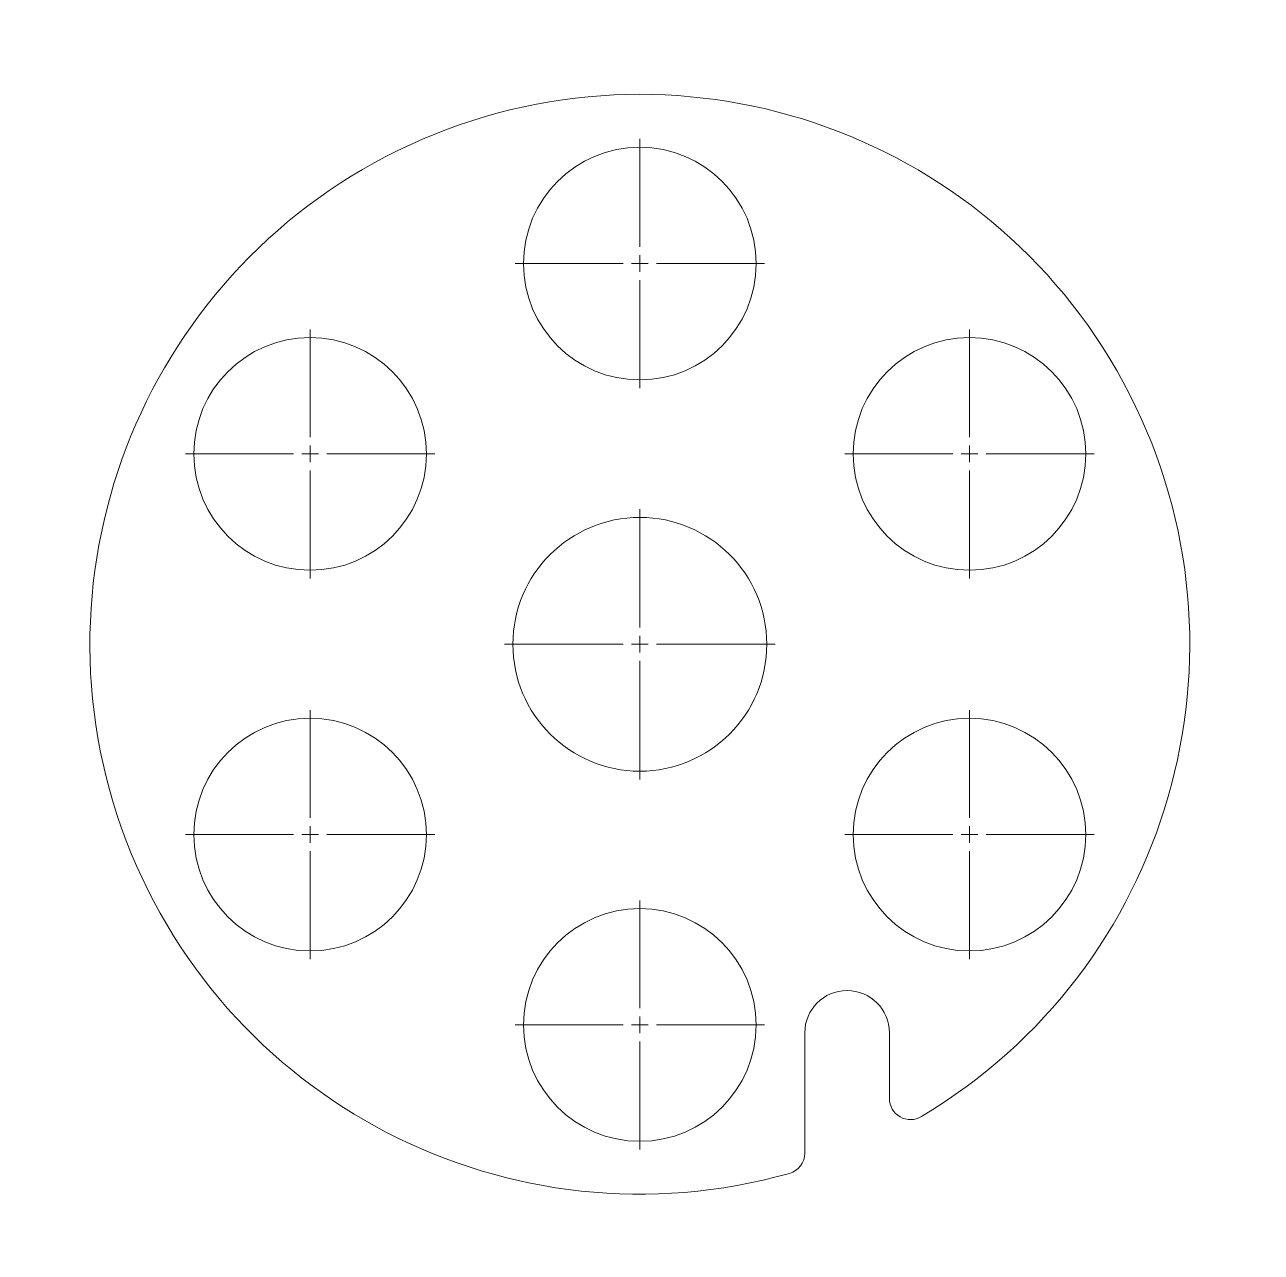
# Model space of a CAD drawing. Header units: inches. Extents: x 23.4 to 38, y 14.1 to 28.7.
import ezdxf

# ---------------------------------------------------------------- set-up
doc = ezdxf.new("R2010")
doc.units = ezdxf.units.IN
doc.header["$MEASUREMENT"] = 0

# ---------------------------------------------------------------- blocks, each defined once
blk = doc.blocks.new('SW_CENTERMARKSYMBOL_0')
at = {"color": 0, "linetype": 'Continuous', "lineweight": 0}
for p, q in [((0, 0.197), (0, 1.598)), ((-0.197, 0), (-1.598, 0)), ((0, 0), (-0.098, 0)), ((0, 0), (0, 0.098)), ((0, 0), (0, -0.098)), ((0, 0), (0.098, 0)), ((0.197, 0), (1.598, 0)), ((0, -0.197), (0, -1.598))]:
    blk.add_line(p, q, dxfattribs=at)
blk = doc.blocks.new('SW_CENTERMARKSYMBOL_1')
at = {"color": 0, "linetype": 'Continuous', "lineweight": 0}
for p, q in [((0, 0.197), (0, 1.473)), ((-0.197, 0), (-1.473, 0)), ((0, 0), (-0.098, 0)), ((0, 0), (0, 0.098)), ((0, 0), (0, -0.098)), ((0, 0), (0.098, 0)), ((0.197, 0), (1.473, 0)), ((0, -0.197), (0, -1.473))]:
    blk.add_line(p, q, dxfattribs=at)
blk = doc.blocks.new('SW_CENTERMARKSYMBOL_2')
at = {"color": 0, "linetype": 'Continuous', "lineweight": 0}
for p, q in [((0, 0.197), (0, 1.473)), ((-0.197, 0), (-1.473, 0)), ((0, 0), (-0.098, 0)), ((0, 0), (0, 0.098)), ((0, 0), (0, -0.098)), ((0, 0), (0.098, 0)), ((0.197, 0), (1.473, 0)), ((0, -0.197), (0, -1.473))]:
    blk.add_line(p, q, dxfattribs=at)
blk = doc.blocks.new('SW_CENTERMARKSYMBOL_3')
at = {"color": 0, "linetype": 'Continuous', "lineweight": 0}
for p, q in [((0, 0.197), (0, 1.473)), ((-0.197, 0), (-1.473, 0)), ((0, 0), (-0.098, 0)), ((0, 0), (0, 0.098)), ((0, 0), (0, -0.098)), ((0, 0), (0.098, 0)), ((0.197, 0), (1.473, 0)), ((0, -0.197), (0, -1.473))]:
    blk.add_line(p, q, dxfattribs=at)
blk = doc.blocks.new('SW_CENTERMARKSYMBOL_4')
at = {"color": 0, "linetype": 'Continuous', "lineweight": 0}
for p, q in [((0, 0.197), (0, 1.473)), ((-0.197, 0), (-1.473, 0)), ((0, 0), (-0.098, 0)), ((0, 0), (0, 0.098)), ((0, 0), (0, -0.098)), ((0, 0), (0.098, 0)), ((0.197, 0), (1.473, 0)), ((0, -0.197), (0, -1.473))]:
    blk.add_line(p, q, dxfattribs=at)
blk = doc.blocks.new('SW_CENTERMARKSYMBOL_5')
at = {"color": 0, "linetype": 'Continuous', "lineweight": 0}
for p, q in [((0, 0.197), (0, 1.473)), ((-0.197, 0), (-1.473, 0)), ((0, 0), (-0.098, 0)), ((0, 0), (0, 0.098)), ((0, 0), (0, -0.098)), ((0, 0), (0.098, 0)), ((0.197, 0), (1.473, 0)), ((0, -0.197), (0, -1.473))]:
    blk.add_line(p, q, dxfattribs=at)
blk = doc.blocks.new('SW_CENTERMARKSYMBOL_6')
at = {"color": 0, "linetype": 'Continuous', "lineweight": 0}
for p, q in [((0, 0.197), (0, 1.473)), ((-0.197, 0), (-1.473, 0)), ((0, 0), (-0.098, 0)), ((0, 0), (0, 0.098)), ((0, 0), (0, -0.098)), ((0, 0), (0.098, 0)), ((0.197, 0), (1.473, 0)), ((0, -0.197), (0, -1.473))]:
    blk.add_line(p, q, dxfattribs=at)
blk = doc.blocks.new('1683-16-3100-(Lexan Seal)-FSAHNC')
at = {"color": 7, "linetype": 'Continuous', "lineweight": 15}
for p, q in [((26.913, 12.426), (26.913, 11.004)), ((27.913, 11.65), (27.913, 12.426))]:
    blk.add_line(p, q, dxfattribs=at)
for centre, radius in [((24.963, 21.519), 1.375), ((21.065, 19.269), 1.375), ((28.86, 19.269), 1.375), ((24.963, 17.019), 1.5), ((21.065, 14.769), 1.375), ((28.86, 14.769), 1.375), ((24.963, 12.519), 1.375)]:
    blk.add_circle(centre, radius, dxfattribs=at)
for centre, radius, start, end in [((24.963, 17.019), 6.5, 300.7971, 285.7833), ((27.413, 12.426), 0.5, 0, 180), ((28.163, 11.65), 0.25, 180, 300.7971), ((26.663, 11.004), 0.25, 285.7833, 0)]:
    blk.add_arc(centre, radius, start, end, dxfattribs=at)
at = {"color": 7, "linetype": 'Continuous', "lineweight": 0}
for name, p in [('SW_CENTERMARKSYMBOL_1', (24.963, 21.519)), ('SW_CENTERMARKSYMBOL_6', (21.065, 19.269)), ('SW_CENTERMARKSYMBOL_2', (28.86, 19.269)), ('SW_CENTERMARKSYMBOL_0', (24.963, 17.019)), ('SW_CENTERMARKSYMBOL_5', (21.065, 14.769)), ('SW_CENTERMARKSYMBOL_3', (28.86, 14.769)), ('SW_CENTERMARKSYMBOL_4', (24.963, 12.519))]:
    blk.add_blockref(name, p, dxfattribs=at)

msp = doc.modelspace()

# ---------------------------------------------------------------- block references
msp.add_blockref('1683-16-3100-(Lexan Seal)-FSAHNC', (5.687, 4.318))

doc.saveas('drawing.dxf')
